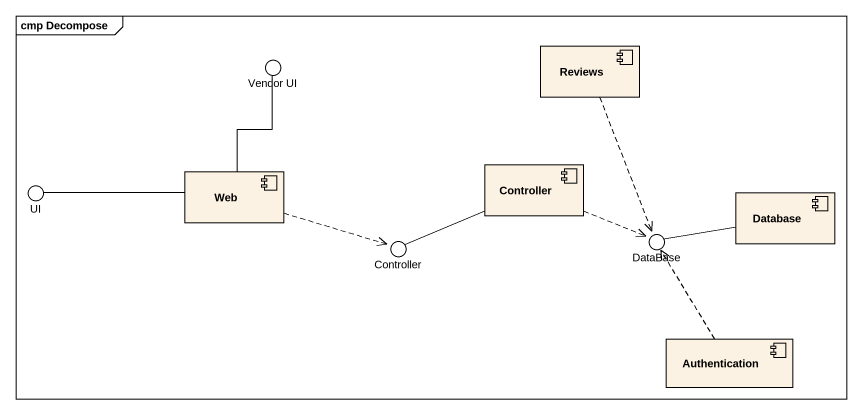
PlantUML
@startuml
mainframe cmp Decompose
() "Vendor UI" as Vendor_UI
component Reviews
() UI
component Web
component Controller
component "Database" as Database_
() "Controller" as Controller_2
() "DataBase" as DataBase_
component Authentication
Vendor_UI -- Web
Reviews ..> DataBase_
UI -right- Web
Web .right.> Controller_2
Controller -left- Controller_2
Controller .right.> DataBase_
Database_ -left- DataBase_
Authentication .up.> DataBase_
@enduml
